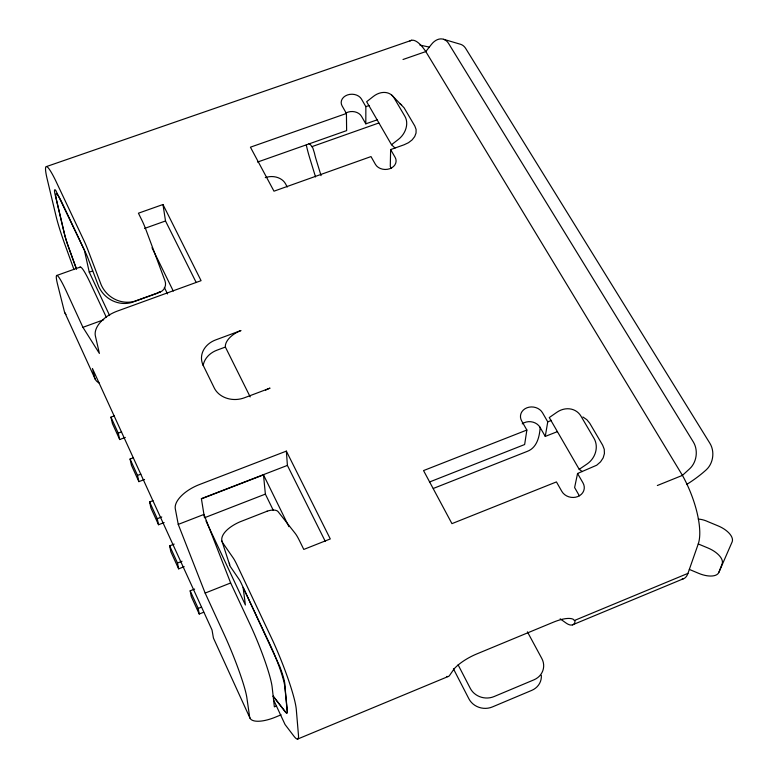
<?xml version="1.0" encoding="UTF-8"?>
<svg xmlns="http://www.w3.org/2000/svg" width="778" height="778" viewBox="0 0 778 778"><rect width="100%" height="100%" fill="white"/><g stroke="black" fill="none" stroke-linecap="round" stroke-linejoin="round"><path stroke-width="1.17" d="M377.272 119.793L365.816 123.838L365.854 106.644L361.498 99.088A10.62 8.276 -0.3 0 0 347.474 94.955A10.62 8.276 -0.3 0 0 342.096 105.886L346.424 113.471L346.628 130.616L257.547 162.067M391.791 95.159L404.083 107.782L414.839 126.055L416.094 129.449L416.045 133.057L414.684 136.617L412.107 139.914L408.489 142.695L404.064 144.786L390.634 149.58L390.284 166.463L391.392 168.388M557.447 431.615L545.261 436.409L547.751 421.841L542.519 412.778A11.67 9.91 7.1 0 0 526.91 407.808A11.67 9.91 7.1 0 0 521.668 420.927L526.862 430.039L524.644 444.53L429.437 482.029M540.195 427.219C539.553 436.584 537.044 447.817 527.134 451.425L433.336 488.448M582.887 416.969L586.865 419.712L589.734 423.222L602.658 445.191L604.253 449.266L604.418 453.603L603.154 457.902L600.528 461.86L596.726 465.205L577.558 473.491L574.621 487.553L579.357 495.81M682.063 579.114A49.14 16.873 67.5 0 0 687.947 573.376L698.245 543.948A55.423 19.625 67.8 0 0 682.432 475.377L425.809 51.581A50.833 15.006 72.5 0 0 409.909 40.991M689.327 569.408L698.79 573.386A18.536 8.898 23.6 0 0 718.921 572.258L722.14 563.846A18.701 9.064 23.5 0 0 707.98 548.004L698.245 543.948M718.921 572.258L732.176 541.809A18.594 9.229 23.4 0 0 718.162 525.909L708.077 521.727A24.011 20.666 15.9 0 0 698.274 519.052M391.509 144.718L398.385 139.418A17.622 13.936 -51.4 0 0 404.92 116.369L394.106 97.95A17.534 13.771 -51.5 0 0 373.391 96.414L366.642 101.714L391.509 144.718L395.029 148.005M579.202 469.329L587.04 464.009A19.119 16.98 -51.3 0 0 594.013 438.364L580.981 416.172A19.022 16.756 -51.2 0 0 556.951 412.233L549.268 417.562L579.202 469.329L582.294 471.594M73.998 269.596L65.187 245.264A46.602 4.697 69.4 0 1 58.982 226.758L58.272 224.395A46.602 4.697 69.4 0 1 56.016 216.002L47.225 179.241A52.787 5.436 69.5 0 1 55.501 180.292L84.17 241.054A18.03 1.935 69.4 0 1 88.157 250.555L101.15 284.777A28.514 27.609 56.3 0 0 134.409 301.329L160.443 291.925M446.708 676.442A50.405 10.454 67.7 0 0 449.83 675.071L454.226 668.73A27.6 9.589 -27.4 0 1 476.71 653.967L553.314 622.225A27.454 9.404 -28.3 0 1 573.298 619.317L574.427 620.494L687.947 573.376M297.536 739.1L448.196 676.5M572.423 624.88L683.152 578.871M276.54 705.957L274.362 706.852L272.174 687.314A49.763 5.816 68 0 0 250.001 624.306L230.658 582.965L203.943 514.433L178.25 524.401L205.149 593.079L224.258 634.644A49.899 5.106 68 0 1 246.85 697.672L249.65 717.015A26.831 9.997 -25 0 0 275.509 717.121L281.082 714.817M657.342 485.511L682.432 475.377L689.668 468.764A19.012 15.541 -83.1 0 0 693.344 441.992L448.614 43.5A17.593 11.855 -75.3 0 0 431.411 44.434L425.809 51.581L403.014 59.498M203.71 612.247L199.236 614.027L198.205 608.425L201.551 607.093M199.236 614.027L191.262 596.522L190.172 590.833L194.626 589.072M205.149 593.079L230.658 582.965M184.182 566.676L178.639 568.844L177.491 563.029L182.013 561.249M526.862 430.039L423.543 470.583L451.94 523.643L556.435 481.922L561.804 491.346A11.923 10.279 9.7 0 0 577.811 496.559A11.923 10.279 9.7 0 0 582.975 482.866L577.558 473.491M547.751 421.841L551.495 420.373M178.639 568.844L170.849 551.758L169.653 545.855L174.165 544.094M267.224 511.185L239.867 521.882A29.953 13.741 -17.2 0 0 222.537 542.567L233.128 557.845A19.226 2.383 68.3 0 1 237.154 565.227L272.854 640.887A57.854 7.177 67.9 0 1 296.311 709.682L298.46 735.064A51.222 6.156 67.8 0 1 298.188 738.565L297.906 738.935A51.222 6.156 67.8 0 1 293.714 735.9L285.059 724.542L273.574 699.86M152.965 500.643L149.619 501.936L150.922 508.034L158.537 524.732L164.139 522.563M201.424 498.863L263.499 474.881L265.366 494.108L204.478 517.759L201.385 498.63L287.403 465.409L286.353 451.123L199.139 484.675A28.368 13.673 -24.8 0 0 175.283 508.715L178.25 524.401M158.537 524.732L157.273 518.702L161.756 516.971M133.446 457.756L130.052 459.039L131.463 465.332L138.892 481.64L144.572 479.472M138.892 481.64L137.521 475.416L140.857 474.152M125.326 437.421L119.705 439.541L118.237 433.142L121.611 431.868M119.705 439.541L112.44 423.611L110.933 417.144L114.298 415.88M265.648 390.128A18.312 9.385 -26.8 0 1 270.024 388.125L244.438 397.782A23.077 19.44 -5.1 0 1 214.242 387.94L203.146 365.242A22.932 19.187 -5.3 0 1 215.72 339.898L240.976 330.543A18.011 9.813 -26.8 0 0 225.377 347.056L217.023 350.158A22.727 19.08 -5.4 0 0 203.126 365.572M65.974 314.497A24.04 14.267 -23.7 0 1 64.292 311.161L57.708 284.942A46.427 4.162 69 0 1 66.752 292.168L82.925 327.324L103.668 319.777M56.794 275.461L80.241 267.078M109.62 315.547L89.266 272.164L92.65 270.948M144.591 228.421L165.51 220.971L162.972 204.517L138.426 213.201L142.024 220.514A17.923 2.48 69.8 0 1 146.031 229.948L164.985 280.829A8.957 8.684 60.1 0 1 159.947 292.149M308.769 143.492A24.03 14.665 -30.4 0 1 310.441 144.669L311.949 146.634L378.779 123.012M346.424 113.471L250.428 147.188L273.982 191.184L370.999 156.582L375.453 164.401A10.814 8.577 0.6 0 0 389.778 168.719A10.814 8.577 0.6 0 0 395.127 157.36L390.634 149.58M365.854 106.644L369.122 105.497M46.466 166.57L411.64 40.271M419.935 45.105L429.262 47.079M443.645 39.308L460.761 44.356A17.417 11.855 -75.1 0 1 465.73 48.518L709.915 443.334A18.808 15.492 -82.9 0 1 706.249 469.815A57.873 21.949 -30.9 0 1 686.536 484.538M399.882 103.717L401.633 104.865M560.17 618.831L565.927 622.935A49.734 13.897 67.6 0 0 574.679 623.207L575.02 621.087L574.427 620.494M273.156 696.057L285.088 711.413A23.272 2.801 67.8 0 0 287.15 710.8L284.865 686.974A33.483 4.143 67.9 0 0 270.18 644.913L243.096 587.39L245.41 605.021L205.976 520.949M273.185 696.31L285.273 711.87A23.272 2.801 67.8 0 0 287.131 713.115L287.257 712.93A23.272 2.801 67.8 0 0 287.345 711.267L284.845 685.262A24.488 3.044 67.9 0 0 279.672 666.25L241.229 583.267A9.531 1.167 68.2 0 0 239.235 579.581L230.269 566.472A29.72 13.985 -17.3 0 1 229.461 563.233M311.949 146.634L312.931 148.18A20.928 2.82 66.7 0 0 314.195 152.264L314.516 153.402A20.627 4.853 71.3 0 0 316.15 159.597L321.071 175.643M82.925 327.324L99.399 353.436L95.363 335.863A27.045 15.589 -24.3 0 1 117.235 311.132L201.074 280.664L162.972 204.517M365.816 123.838L361.517 116.34A10.493 8.218 -0.3 0 0 346.084 112.936M545.261 436.409L540.107 427.433A11.514 9.822 7.1 0 0 522.233 423.854M287.247 187.002L285.526 183.812A15.482 12.36 -2.8 0 0 265.279 177.637M527.416 631.843L541.809 658.489A17.738 16.056 11.4 0 1 533.903 679.846L494.049 696.573A17.777 16.221 9.3 0 1 470.282 688.365L458.106 664.83M453.438 668.817L468.901 698.829A17.554 16.056 9.4 0 0 492.357 706.949L531.705 690.397A17.505 15.891 11.6 0 0 541.323 675.304M286.353 451.123L330.29 538.94L303.79 549.433L299.462 540.632A19.1 3.044 68.4 0 0 295.212 533.397L278.009 511.545A9.355 4.25 -16.8 0 0 266.669 511.379M165.51 220.971L196.182 282.472M287.403 465.409L325.33 541.478M225.377 347.056L250.195 396.897M152.002 247.715L173.28 291.069M263.499 474.881L288.91 526.657M164.343 287.413L167.533 293.938M265.366 494.108L273.36 510.465M106.43 317.492L90.569 283.6A46.31 4.746 69.2 0 0 79.774 267.603M64.944 312.921L95.227 379.217M250.059 718.259L213.794 638.855A26.287 10.931 -24.8 0 1 213.328 637.483L212.034 630.015L92.446 368.49L94.605 377.534A24.497 13.654 -24 0 0 99.263 383.097M110.933 417.144L118.237 433.142M130.052 459.039L137.521 475.416M149.619 501.936L157.273 518.702M169.653 545.855L177.491 563.029M190.172 590.833L198.205 608.425M76.545 269.188L68.756 247.667A21.181 2.14 69.4 0 1 64.584 234.304L56.716 200.928A30.605 3.151 69.5 0 1 62.551 203.817L84.355 250.137L89.266 272.164M76.322 268.692L68.639 247.462A21.181 2.13 69.4 0 1 65.809 238.982L65.488 237.903A21.181 2.13 69.4 0 1 64.467 234.11L55.88 197.67A22.309 2.295 69.5 0 1 55.783 190.474L85.823 253.113A8.918 0.953 69.4 0 1 87.788 257.8L98.602 286.265A28.125 27.24 55.9 0 0 131.414 302.584L156.621 293.53A8.83 8.568 59.7 0 0 159.471 291.789M221.934 541.041L229.666 564.916M315.547 176.937L309.868 158.488A45.396 10.678 71.3 0 1 306.289 144.99"/></g></svg>
